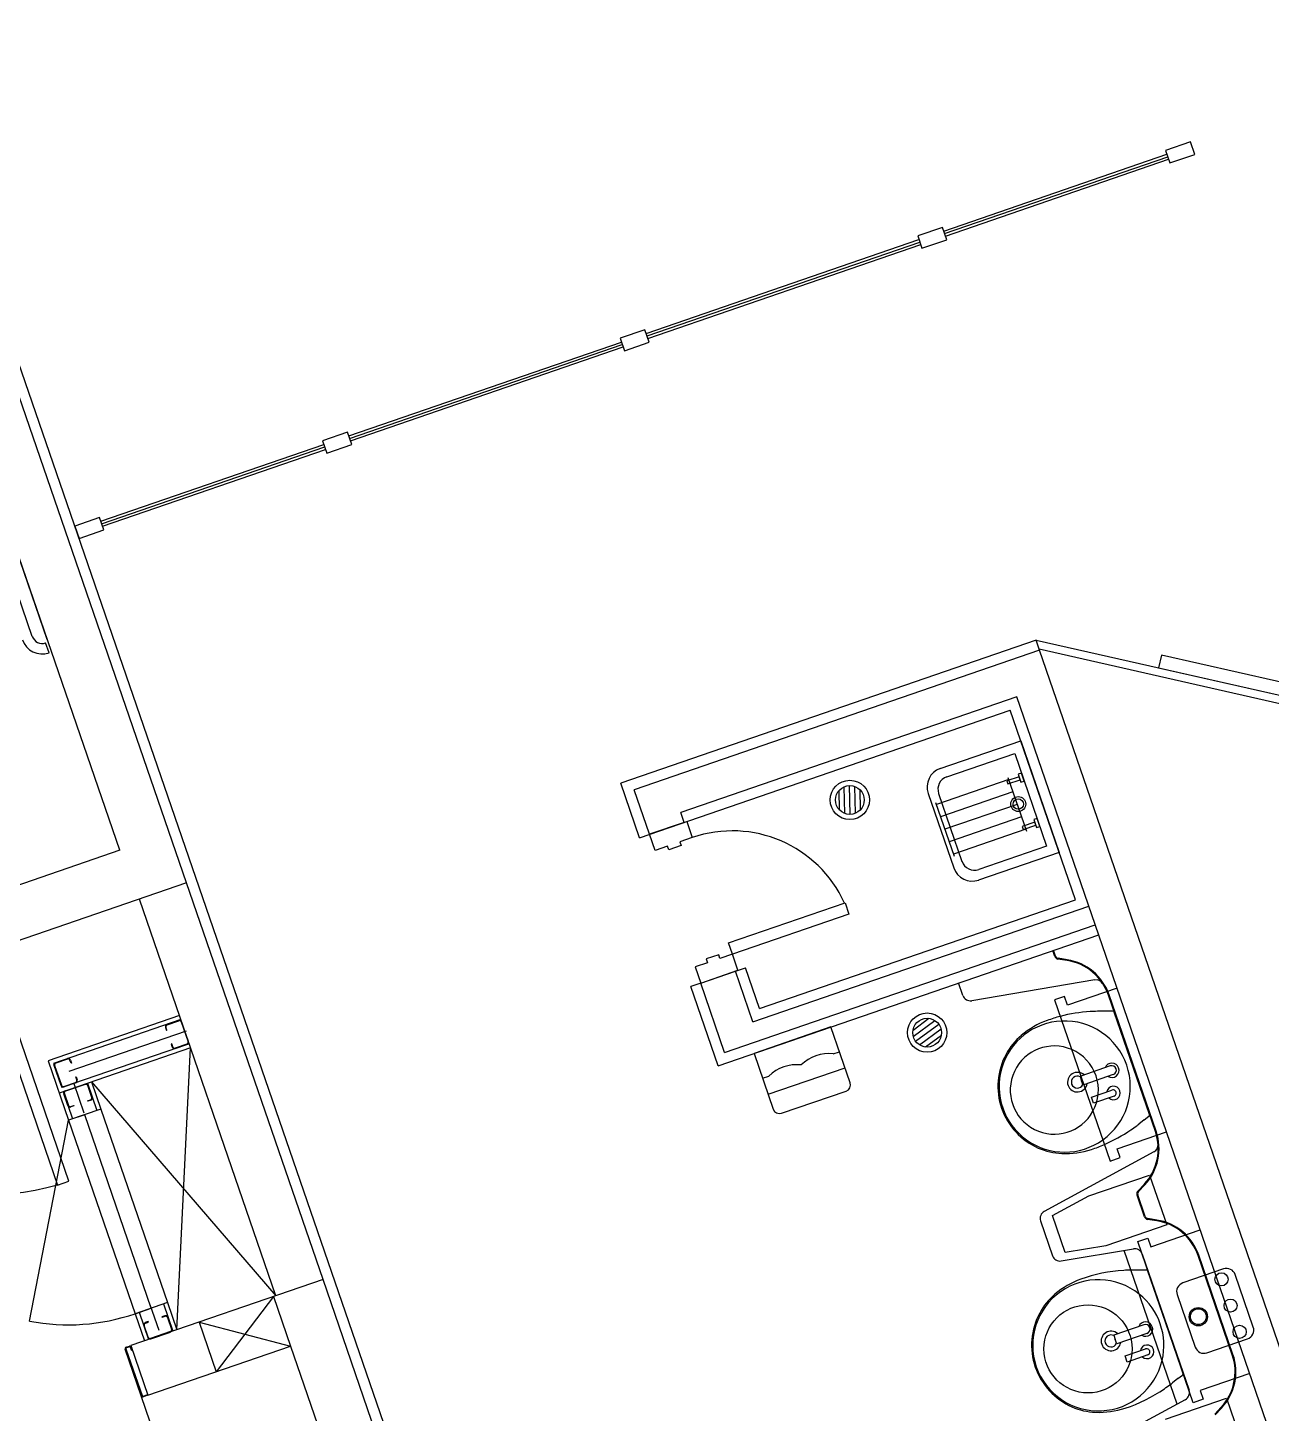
# Model space of a CAD drawing. Extents: x 809431 to 809707, y 818703 to 819368.
# Drawn here: x 809654.06 to 809658.81, y 818751.98 to 818757.27 of the extents above; entities that cross this region are included whole.
import ezdxf

# ---------------------------------------------------------------- set-up
doc = ezdxf.new("R2010")
doc.units = 0
for name, color, linetype in [('Fin Code', 7, 'Continuous'), ('Floor Fin', 7, 'Continuous'), ('Lift', 7, 'Continuous'), ('MAJ060__', 7, 'Continuous'), ('MAJ221__', 7, 'Continuous'), ('MAJ228__', 7, 'Continuous'), ('MAJ292__', 7, 'Continuous'), ('MAJ314__', 7, 'Continuous'), ('MAJ321__', 7, 'Continuous'), ('MAJ322__', 7, 'Continuous'), ('MAJ325__', 7, 'Continuous'), ('MAJ341__', 7, 'Continuous'), ('MAJ421__', 7, 'Continuous'), ('MAJ427__', 7, 'Continuous'), ('MAJ724__', 7, 'Continuous'), ('MAJ740__', 7, 'Continuous')]:
    doc.layers.add(name, color=color, linetype=linetype)

msp = doc.modelspace()

# ---------------------------------------------------------------- linework, layer by layer
at = {"layer": 'Fin Code'}
for p, q in [((809654.4957, 818752.0491), (809654.4345, 818752.2269)), ((809654.4374, 818752.2279), (809654.4986, 818752.0501)), ((809654.4383, 818752.2345), (809654.4506, 818752.2388)), ((809654.4515, 818752.2359), (809654.4392, 818752.2317)), ((809654.4599, 818752.2208), (809654.4553, 818752.2341)), ((809654.4582, 818752.235), (809654.4627, 818752.2218)), ((809654.4627, 818752.2218), (809654.4599, 818752.2208)), ((809654.5024, 818752.0483), (809654.5204, 818752.0545)), ((809654.5213, 818752.0516), (809654.5034, 818752.0454)), ((809654.5204, 818752.0545), (809654.5213, 818752.0516))]:
    msp.add_line(p, q, dxfattribs=at)
for centre, radius, start, end in [((809654.4402, 818752.2289), 0.006, 109, 199), ((809654.4402, 818752.2289), 0.003, 109, 199), ((809654.4525, 818752.2331), 0.006, 19, 109), ((809654.4525, 818752.2331), 0.003, 19, 109), ((809654.5014, 818752.0511), 0.006, 199, 289), ((809654.5014, 818752.0511), 0.003, 199, 289)]:
    msp.add_arc(centre, radius, start, end, dxfattribs=at)
at = {"layer": 'Floor Fin'}
for p, q in [((809657.1591, 818754.283), (809657.1571, 818754.3584)), ((809657.1794, 818754.27), (809657.1767, 818754.3724)), ((809657.1995, 818754.2668), (809657.1966, 818754.3767)), ((809657.2194, 818754.2711), (809657.2167, 818754.3735)), ((809657.2391, 818754.2851), (809657.2371, 818754.3605)), ((809657.4389, 818753.4441), (809657.4996, 818753.4891)), ((809657.44, 818753.42), (809657.5223, 818753.481)), ((809657.4488, 818753.4017), (809657.5372, 818753.4672)), ((809657.4637, 818753.3879), (809657.5461, 818753.4488)), ((809657.4865, 818753.3798), (809657.5472, 818753.4247))]:
    msp.add_line(p, q, dxfattribs=at)
for centre, radius in [((809657.1981, 818754.3218), 0.075), ((809657.1981, 818754.3218), 0.055), ((809657.493, 818753.4344), 0.075), ((809657.493, 818753.4344), 0.055)]:
    msp.add_circle(centre, radius, dxfattribs=at)
at = {"layer": 'Lift'}
msp.add_line((809654.5303, 818751.9489), (809654.4957, 818752.0491), dxfattribs=at)
at = {"layer": 'MAJ060__'}
for p, q in [((809654.6671, 818753.4397), (809654.22, 818753.2857)), ((809654.2387, 818753.241), (809654.2772, 818753.1292)), ((809654.5289, 818752.3982), (809654.5627, 818752.3002))]:
    msp.add_line(p, q, dxfattribs=at)
for points in [[(809658.623, 818752.5332), (809658.4679, 818752.4798)], [(809658.7365, 818752.3111), (809658.6675, 818752.5115)], [(809658.4462, 818752.4353), (809658.5152, 818752.2349)], [(809658.5597, 818752.2132), (809658.7148, 818752.2666)]]:
    msp.add_lwpolyline(points, dxfattribs=at)
for centre, radius in [((809658.6154, 818752.4936), 0.025), ((809658.527, 818752.3511), 0.035), ((809658.527, 818752.3511), 0.03), ((809658.65, 818752.3934), 0.025), ((809658.6845, 818752.2932), 0.025)]:
    msp.add_circle(centre, radius, dxfattribs=at)
for centre, start, end in [((809658.6344, 818752.5001), 19, 109), ((809658.4793, 818752.4467), 109, 199), ((809658.7034, 818752.2997), 289, 19), ((809658.5483, 818752.2463), 199, 289)]:
    msp.add_arc(centre, 0.035, start, end, dxfattribs=at)
at = {"layer": 'MAJ221__'}
for p, q in [((809654.6681, 818754.0059), (809653.0533, 818758.6956)), ((809654.1371, 818754.9335), (809652.9293, 818758.4414)), ((809654.4139, 818754.1299), (809652.9749, 818758.309)), ((809657.9214, 818754.8934), (809656.3755, 818754.3611)), ((809662.5314, 818741.5048), (809657.9214, 818754.8934)), ((809657.8346, 818754.7154), (809656.5534, 818754.2743)), ((809662.3535, 818741.5916), (809657.8346, 818754.7154)), ((809656.4341, 818754.1909), (809656.3755, 818754.3611)), ((809656.5664, 818754.2365), (809656.4341, 818754.1909)), ((809656.5664, 818754.2365), (809656.5534, 818754.2743)), ((809654.4139, 818754.1299), (809653.9128, 818753.9573)), ((809654.6681, 818754.0059), (809653.9779, 818753.7682)), ((809655.189, 818752.493), (809654.6681, 818754.0059)), ((809655.0094, 818752.4312), (809654.4884, 818753.944)), ((809656.8285, 818753.4753), (809658.1097, 818753.9165)), ((809656.7206, 818753.3588), (809658.1341, 818753.8456)), ((809656.6294, 818753.6236), (809656.7618, 818753.6692)), ((809656.8285, 818753.4753), (809656.7618, 818753.6692)), ((809656.7206, 818753.3588), (809656.6294, 818753.6236)), ((809655.189, 818752.493), (809654.4562, 818752.2407)), ((809656.068, 818749.9401), (809655.189, 818752.493)), ((809654.9999, 818752.4279), (809654.7814, 818752.1411)), ((809654.9999, 818752.4279), (809655.065, 818752.2388)), ((809654.7162, 818752.3303), (809655.065, 818752.2388)), ((809654.7162, 818752.3303), (809654.7814, 818752.1411)), ((809654.4562, 818752.2407), (809654.5213, 818752.0516)), ((809654.5213, 818752.0516), (809655.065, 818752.2388)), ((809655.065, 818752.2388), (809655.8138, 818750.0641))]:
    msp.add_line(p, q, dxfattribs=at)
for points in [[(809658.4185, 818756.7515), (809658.5131, 818756.784), (809658.4968, 818756.8313), (809658.4023, 818756.7987)], [(809657.473, 818756.4259), (809657.5676, 818756.4585), (809657.5513, 818756.5057), (809657.4567, 818756.4732)], [(809656.3384, 818756.0352), (809656.433, 818756.0678), (809656.4167, 818756.1151), (809656.3221, 818756.0825)], [(809655.2038, 818755.6445), (809655.2983, 818755.6771), (809655.282, 818755.7244), (809655.1875, 818755.6918)], [(809654.2583, 818755.319), (809654.3528, 818755.3515), (809654.3365, 818755.3988), (809654.242, 818755.3663)]]:
    msp.add_lwpolyline(points, close=True, dxfattribs=at)
at = {"layer": 'MAJ228__'}
for p, q in [((809657.9084, 818754.9312), (809659.4281, 818754.5873)), ((809657.9199, 818754.8978), (809659.4052, 818754.5617))]:
    msp.add_line(p, q, dxfattribs=at)
at = {"layer": 'MAJ292__'}
for points in [[(809654.5882, 818753.4546), (809654.5922, 818753.4431), (809654.5937, 818753.4436)], [(809654.5937, 818753.4436), (809654.5897, 818753.4552)], [(809654.6383, 818753.4813), (809654.5937, 818753.466)], [(809654.5943, 818753.4645), (809654.6388, 818753.4798)], [(809654.6481, 818753.4753), (809654.674, 818753.4)], [(809654.6756, 818753.4005), (809654.6497, 818753.4758)], [(809654.6157, 818753.3799), (809654.6117, 818753.3914), (809654.6102, 818753.3909), (809654.6141, 818753.3793)], [(809654.6695, 818753.3907), (809654.625, 818753.3753)], [(809654.6255, 818753.3738), (809654.67, 818753.3891)], [(809654.1694, 818753.3199), (809654.214, 818753.3352)], [(809654.2145, 818753.3337), (809654.17, 818753.3184)], [(809654.1898, 818753.2332), (809654.1639, 818753.3085)], [(809654.1654, 818753.3091), (809654.1914, 818753.2338)], [(809654.2278, 818753.3176), (809654.2238, 818753.3292)], [(809654.2254, 818753.3297), (809654.2293, 818753.3182), (809654.2278, 818753.3176)], [(809654.2007, 818753.2292), (809654.2452, 818753.2446)], [(809654.2457, 818753.2431), (809654.2012, 818753.2277)], [(809654.2065, 818753.2123), (809654.2818, 818753.2383)], [(809654.2823, 818753.2367), (809654.207, 818753.2108)], [(809654.2497, 818753.2539), (809654.2458, 818753.2654), (809654.2473, 818753.2659), (809654.2513, 818753.2544)], [(809654.3069, 818753.1876), (809654.2916, 818753.2322)], [(809654.2931, 818753.2327), (809654.3085, 818753.1882)], [(809654.2163, 818753.1564), (809654.2009, 818753.201)], [(809654.2025, 818753.2015), (809654.2178, 818753.157)], [(809654.2909, 818753.1744), (809654.3024, 818753.1783)], [(809654.3029, 818753.1768), (809654.2914, 818753.1728), (809654.2909, 818753.1744)], [(809654.2271, 818753.1524), (809654.2386, 818753.1564), (809654.2392, 818753.1549), (809654.2276, 818753.1509)], [(809654.5114, 818752.3267), (809654.5229, 818752.3307), (809654.5224, 818752.3323), (809654.5109, 818752.3283)], [(809654.5862, 818752.3542), (809654.5746, 818752.3502), (809654.5752, 818752.3487)], [(809654.5752, 818752.3487), (809654.5867, 818752.3527)], [(809654.596, 818752.3481), (809654.6113, 818752.3036)], [(809654.6129, 818752.3041), (809654.5975, 818752.3487)], [(809654.5053, 818752.3169), (809654.5207, 818752.2724)], [(809654.5222, 818752.2729), (809654.5069, 818752.3175)], [(809654.6068, 818752.2943), (809654.5315, 818752.2684)], [(809654.532, 818752.2668), (809654.6073, 818752.2927)]]:
    msp.add_lwpolyline(points, dxfattribs=at)
for centre, radius, start, end in [((809654.5967, 818753.4575), 0.00894, 108.9995, 198.9996), ((809654.5967, 818753.4575), 0.00731, 108.9995, 198.9996), ((809654.6412, 818753.4729), 0.00894, 18.9995, 108.9996), ((809654.6412, 818753.4729), 0.00731, 18.9995, 108.9996), ((809654.6671, 818753.3976), 0.00731, 288.9995, 18.9996), ((809654.6671, 818753.3976), 0.00894, 288.9995, 18.9996), ((809654.2169, 818753.3268), 0.00894, 19.0004, 109.0005), ((809654.2169, 818753.3268), 0.00731, 19.0004, 109.0005), ((809654.6226, 818753.3823), 0.00894, 198.9995, 288.9996), ((809654.6226, 818753.3823), 0.00731, 198.9995, 288.9996), ((809654.1724, 818753.3114), 0.00894, 109.0004, 199.0005), ((809654.1724, 818753.3114), 0.00731, 109.0004, 199.0005), ((809654.1983, 818753.2362), 0.00894, 199.0004, 289.0005), ((809654.1983, 818753.2362), 0.00731, 199.0004, 289.0005), ((809654.2428, 818753.2515), 0.00731, 289.0004, 19.0005), ((809654.2428, 818753.2515), 0.00894, 289.0004, 19.0005), ((809654.2847, 818753.2298), 0.00894, 19.0004, 109.0005), ((809654.2847, 818753.2298), 0.00731, 19.0004, 109.0005), ((809654.2094, 818753.2039), 0.00894, 109.0004, 199.0005), ((809654.2094, 818753.2039), 0.00731, 109.0004, 199.0005), ((809654.3, 818753.1853), 0.00731, 289.0004, 19.0005), ((809654.3, 818753.1853), 0.00894, 289.0004, 19.0005), ((809654.2247, 818753.1593), 0.00894, 199.0004, 289.0005), ((809654.2247, 818753.1593), 0.00731, 199.0004, 289.0005), ((809654.5138, 818752.3198), 0.00894, 108.9995, 198.9996), ((809654.5138, 818752.3198), 0.00731, 108.9995, 198.9996), ((809654.5891, 818752.3458), 0.00894, 18.9995, 108.9996), ((809654.5891, 818752.3458), 0.00731, 18.9995, 108.9996), ((809654.6044, 818752.3012), 0.00731, 288.9995, 18.9996), ((809654.6044, 818752.3012), 0.00894, 288.9995, 18.9996), ((809654.5291, 818752.2753), 0.00894, 198.9995, 288.9996), ((809654.5291, 818752.2753), 0.00731, 198.9995, 288.9996)]:
    msp.add_arc(centre, radius, start, end, dxfattribs=at)
at = {"layer": 'MAJ314__'}
for p, q in [((809657.5562, 818756.4916), (809658.4071, 818756.7846)), ((809657.5594, 818756.4821), (809658.4104, 818756.7751)), ((809657.5627, 818756.4726), (809658.4137, 818756.7657)), ((809656.4216, 818756.1009), (809657.4616, 818756.459)), ((809656.4248, 818756.0914), (809657.4649, 818756.4495)), ((809656.4281, 818756.082), (809657.4681, 818756.4401)), ((809655.2869, 818755.7102), (809656.327, 818756.0683)), ((809655.2902, 818755.7007), (809656.3303, 818756.0589)), ((809655.2934, 818755.6913), (809656.3335, 818756.0494)), ((809654.3414, 818755.3846), (809655.1924, 818755.6776)), ((809654.3447, 818755.3752), (809655.1956, 818755.6682)), ((809654.3479, 818755.3657), (809655.1989, 818755.6587))]:
    msp.add_line(p, q, dxfattribs=at)
at = {"layer": 'MAJ321__'}
for points in [[(809656.4341, 818754.1909), (809656.5759, 818754.2397), (809656.5971, 818754.1783), (809656.5498, 818754.162), (809656.5547, 818754.1478), (809656.5074, 818754.1315), (809656.5025, 818754.1457), (809656.4552, 818754.1294)], [(809656.6294, 818753.6236), (809656.7712, 818753.6724), (809656.7501, 818753.7339), (809656.7028, 818753.7176), (809656.6979, 818753.7318), (809656.6506, 818753.7155), (809656.6555, 818753.7013), (809656.6082, 818753.685)]]:
    msp.add_lwpolyline(points, close=True, dxfattribs=at)
at = {"layer": 'MAJ322__'}
msp.add_line((809654.0696, 818752.3345), (809654.2185, 818753.1001), dxfattribs=at)
for centre, radius, start, end in [((809656.7501, 818753.7339), 0.47, 24.4929, 109.0013), ((809653.9164, 818753.747), 0.93, 199, 286.5349), ((809654.2185, 818753.1001), 0.78, 259, 289)]:
    msp.add_arc(centre, radius, start, end, dxfattribs=at)
at = {"layer": 'MAJ325__'}
for points in [[(809656.7501, 818753.7339), (809656.7354, 818753.7764), (809657.1798, 818753.9294), (809657.1945, 818753.8869)], [(809653.9164, 818753.747), (809653.8739, 818753.7324), (809654.1766, 818752.8531), (809654.2192, 818752.8677)], [(809654.2185, 818753.1001), (809654.4724, 818752.3626), (809654.5339, 818752.3838), (809654.2799, 818753.1213)]]:
    msp.add_lwpolyline(points, close=True, dxfattribs=at)
at = {"layer": 'MAJ341__'}
for p, q in [((809654.0801, 818754.9456), (809652.882, 818758.4251)), ((809654.144, 818754.883), (809654.1309, 818754.9208))]:
    msp.add_line(p, q, dxfattribs=at)
for radius in [0.08, 0.04]:
    msp.add_arc((809654.1179, 818754.9587), radius, 199, 289, dxfattribs=at)
at = {"layer": 'MAJ421__'}
for p, q in [((809656.2035, 818749.6695), (809653.0781, 818758.7465)), ((809657.9084, 818754.9312), (809656.3246, 818754.3859)), ((809657.9214, 818754.8934), (809657.9084, 818754.9312)), ((809656.3962, 818754.1779), (809657.8098, 818754.6646)), ((809658.0589, 818753.9413), (809657.8098, 818754.6646)), ((809656.3962, 818754.1779), (809656.3246, 818754.3859)), ((809656.8533, 818753.5262), (809658.0589, 818753.9413)), ((809656.6958, 818753.308), (809658.1471, 818753.8077)), ((809657.9799, 818753.7251), (809657.9722, 818753.7475)), ((809657.9828, 818753.7261), (809657.9751, 818753.7485)), ((809658.0264, 818753.7097), (809657.9918, 818753.7152)), ((809658.0269, 818753.7126), (809657.9922, 818753.7181)), ((809656.7618, 818753.6692), (809656.7996, 818753.6822)), ((809656.8533, 818753.5262), (809656.7996, 818753.6822)), ((809656.6294, 818753.6236), (809656.5916, 818753.6106)), ((809656.6958, 818753.308), (809656.5916, 818753.6106)), ((809658.3633, 818753.0572), (809658.1842, 818753.5772)), ((809658.3661, 818753.0582), (809658.187, 818753.5782)), ((809658.2965, 818752.8301), (809658.3204, 818752.8557)), ((809658.3218, 818752.7323), (809658.2933, 818752.815)), ((809658.3246, 818752.7333), (809658.2962, 818752.8159)), ((809658.2987, 818752.828), (809658.3226, 818752.8536)), ((809658.3682, 818752.7169), (809658.3336, 818752.7224)), ((809658.3687, 818752.7198), (809658.3341, 818752.7253)), ((809658.6563, 818752.2062), (809658.526, 818752.5844)), ((809658.6591, 818752.2072), (809658.5289, 818752.5854)), ((809658.5895, 818751.9791), (809658.6134, 818752.0047)), ((809658.5917, 818751.9771), (809658.6156, 818752.0027))]:
    msp.add_line(p, q, dxfattribs=at)
for centre, radius, start, end in [((809657.9941, 818753.73), 0.015, 199, 261), ((809657.9941, 818753.73), 0.012, 199, 261), ((809657.9951, 818753.5121), 0.2, 19, 81), ((809657.9951, 818753.5121), 0.203, 19, 81), ((809658.1742, 818752.9921), 0.2, 317, 19), ((809658.1742, 818752.9921), 0.203, 317, 19), ((809658.3075, 818752.8198), 0.015, 137, 199), ((809658.3075, 818752.8198), 0.012, 137, 199), ((809658.336, 818752.7372), 0.015, 199, 261), ((809658.336, 818752.7372), 0.012, 199, 261), ((809658.3369, 818752.5193), 0.2, 19, 81), ((809658.3369, 818752.5193), 0.203, 19, 81), ((809658.4672, 818752.1411), 0.2, 317, 19), ((809658.4672, 818752.1411), 0.203, 317, 19)]:
    msp.add_arc(centre, radius, start, end, dxfattribs=at)
at = {"layer": 'MAJ427__'}
for p, q in [((809654.6415, 818753.4996), (809654.1403, 818753.3271)), ((809654.6468, 818753.4842), (809654.161, 818753.317)), ((809654.6785, 818753.3921), (809654.1927, 818753.2248)), ((809654.6838, 818753.3767), (809654.1827, 818753.2041)), ((809654.6311, 818752.3009), (809654.6838, 818753.3767)), ((809654.1403, 818753.3271), (809654.2185, 818753.1001)), ((809654.161, 818753.317), (809654.1927, 818753.2248)), ((809654.2902, 818753.2412), (809654.326, 818753.1372)), ((809654.3056, 818753.2465), (809655.0094, 818752.4312)), ((809654.3056, 818753.2465), (809654.3414, 818753.1425)), ((809654.198, 818753.2094), (809654.2338, 818753.1054)), ((809654.3414, 818753.1425), (809654.2185, 818753.1001)), ((809654.3414, 818753.1425), (809654.5953, 818752.405)), ((809654.5953, 818752.405), (809654.4724, 818752.3626)), ((809654.58, 818752.3997), (809654.6158, 818752.2957)), ((809654.5953, 818752.405), (809654.6311, 818752.3009)), ((809654.4724, 818752.3626), (809654.5082, 818752.2586)), ((809654.4878, 818752.3679), (809654.5236, 818752.2639))]:
    msp.add_line(p, q, dxfattribs=at)
at = {"layer": 'MAJ724__'}
msp.add_lwpolyline([(809658.9719, 818754.7418), (809658.3867, 818754.8742), (809658.3757, 818754.8255), (809658.9609, 818754.693)], close=True, dxfattribs=at)
at = {"layer": 'MAJ740__'}
for p, q in [((809657.8038, 818754.3993), (809657.5279, 818754.3041)), ((809657.8011, 818754.4075), (809657.8716, 818754.2025)), ((809657.5366, 818754.3465), (809657.6257, 818754.0875)), ((809657.8201, 818754.3524), (809657.544, 818754.2573)), ((809657.525, 818754.3123), (809657.5955, 818754.1072)), ((809657.8364, 818754.305), (809657.5604, 818754.2099)), ((809657.8527, 818754.2577), (809657.5766, 818754.1625)), ((809657.8691, 818754.2101), (809657.5931, 818754.1149)), ((809657.6293, 818753.5761), (809657.6129, 818753.6238)), ((809658.1321, 818753.6352), (809657.6627, 818753.5563)), ((809658.1782, 818753.516), (809658.1517, 818753.5159)), ((809658.201, 818753.5161), (809658.1782, 818753.516)), ((809658.3408, 818753.1224), (809658.2066, 818753.512)), ((809657.126, 818753.4561), (809656.8329, 818753.3552)), ((809657.1992, 818753.2434), (809657.126, 818753.4561)), ((809656.8329, 818753.3552), (809656.9061, 818753.1424)), ((809657.1349, 818753.3534), (809657.1585, 818753.3616)), ((809656.8866, 818753.1992), (809657.1797, 818753.3001)), ((809656.8654, 818753.2606), (809656.889, 818753.2688)), ((809656.9379, 818753.127), (809657.1837, 818753.2116)), ((809658.3209, 818753.1018), (809658.2999, 818753.0856)), ((809658.3209, 818753.1018), (809658.3388, 818753.1157)), ((809658.3579, 818752.9795), (809657.9394, 818752.7526)), ((809658.1093, 818752.8116), (809658.3411, 818752.8913)), ((809658.3411, 818752.8913), (809658.4064, 818752.7015)), ((809657.9713, 818752.7367), (809658.1093, 818752.8116)), ((809657.9253, 818752.7165), (809657.9712, 818752.5833)), ((809658.0198, 818752.5957), (809657.9713, 818752.7367)), ((809658.4064, 818752.7015), (809658.1747, 818752.6217)), ((809658.0045, 818752.5635), (809658.2793, 818752.6097)), ((809658.1747, 818752.6217), (809658.0198, 818752.5957)), ((809658.4463, 818752.0176), (809658.2444, 818752.6038)), ((809658.3127, 818752.5899), (809658.4915, 818752.0706)), ((809658.3066, 818752.529), (809658.28, 818752.5289)), ((809658.3293, 818752.5291), (809658.3066, 818752.529)), ((809658.4691, 818752.1354), (809658.335, 818752.5251)), ((809658.4492, 818752.1148), (809658.4671, 818752.1287)), ((809658.4492, 818752.1148), (809658.4282, 818752.0986)), ((809658.4774, 818752.0345), (809658.2324, 818751.9017)), ((809658.4023, 818751.9606), (809658.6341, 818752.0404)), ((809658.6341, 818752.0404), (809658.6994, 818751.8505))]:
    msp.add_line(p, q, dxfattribs=at)
for points in [[(809657.5429, 818754.4417), (809657.8501, 818754.5476), (809657.9966, 818754.1221), (809657.6892, 818754.0163)], [(809657.5676, 818754.4101), (809657.8266, 818754.4993), (809657.9484, 818754.1457), (809657.6893, 818754.0565)], [(809657.4965, 818754.3464), (809657.594, 818754.0627)], [(809658.2171, 818753.6044), (809658.028, 818753.5393), (809658.0166, 818753.5724), (809657.9788, 818753.5594), (809658.1904, 818752.9448), (809658.2283, 818752.9578), (809658.2169, 818752.9909), (809658.406, 818753.056)], [(809658.1914, 818753.3074), (809658.0789, 818753.2687)], [(809658.0789, 818753.2687), (809658.0761, 818753.2677), (809658.0818, 818753.2511)], [(809658.0903, 818753.2356), (809658.0875, 818753.2346), (809658.0818, 818753.2511)], [(809658.2028, 818753.2743), (809658.0903, 818753.2356)], [(809658.2056, 818753.1921), (809658.1271, 818753.1651), (809658.1192, 818753.1883), (809658.1976, 818753.2153)], [(809658.7234, 818752.1342), (809658.5343, 818752.0691), (809658.5457, 818752.036), (809658.5079, 818752.0229), (809658.2962, 818752.6375), (809658.3341, 818752.6505), (809658.3455, 818752.6175), (809658.5346, 818752.6826)], [(809658.3198, 818752.3204), (809658.2044, 818752.2807), (809658.2101, 818752.2641)], [(809658.3312, 818752.2873), (809658.2158, 818752.2476), (809658.2101, 818752.2641)], [(809658.3339, 818752.2051), (809658.2555, 818752.1781), (809658.2475, 818752.2013), (809658.3259, 818752.2283)]]:
    msp.add_lwpolyline(points, dxfattribs=at)
for points in [[(809657.7961, 818754.3942), (809657.7999, 818754.3829), (809657.8473, 818754.3992), (809657.8434, 818754.4104)], [(809657.8402, 818754.42), (809657.8506, 818754.3897), (809657.8629, 818754.3939), (809657.8526, 818754.4241)], [(809657.8558, 818754.2212), (809657.8596, 818754.2098), (809657.9069, 818754.2262), (809657.903, 818754.2375)], [(809657.8998, 818754.247), (809657.9102, 818754.2165), (809657.9225, 818754.2209), (809657.9121, 818754.2512)]]:
    msp.add_lwpolyline(points, close=True, dxfattribs=at)
for centre, radius in [((809657.8403, 818754.3063), 0.0286), ((809657.8403, 818754.3063), 0.0198), ((809658.1063, 818752.2284), 0.1681)]:
    msp.add_circle(centre, radius, dxfattribs=at)
for centre, radius, start, end in [((809657.5673, 818754.3709), 0.075, 109.0061, 199.0061), ((809657.5839, 818754.3629), 0.05, 109.0061, 199.0061), ((809657.6731, 818754.1038), 0.05, 199.0061, 289.0061), ((809657.665, 818754.0873), 0.075, 199.0061, 289.0061), ((809658.1371, 818753.6056), 0.03, 33.352, 99.5377), ((809657.6577, 818753.5859), 0.03, 199, 279.5377), ((809658.1508, 818752.9246), 0.5912, 104.7227, 109.8087), ((809658.1508, 818752.9246), 0.5912, 93.5235, 104.7227), ((809658.1547, 818752.8613), 0.6546, 91.1165, 93.5235), ((809658.1547, 818752.8613), 0.6546, 90.2582, 91.1165), ((809658.201, 818753.5101), 0.006, 19, 90.2023), ((809658.0173, 818753.2289), 0.2501, 92.4607, 305.5393), ((809658.0591, 818753.179), 0.3208, 109.8088, 130.2166), ((809658.0173, 818753.2289), 0.2501, 305.5393, 92.4607), ((809658.0128, 818753.2338), 0.249, 130.2166, 151.6607), ((809657.1175, 818753.2044), 0.15, 83.3281, 134.6767), ((809658.02, 818753.2299), 0.2573, 151.6607, 198.9998), ((809657.9779, 818753.2154), 0.1681, 66.8195, 331.1805), ((809657.9779, 818753.2154), 0.1681, 331.1805, 66.8195), ((809656.9945, 818753.1621), 0.15, 83.3233, 134.6814), ((809658.0657, 818753.2456), 0.0375, 46.8189, 351.1827), ((809658.1971, 818753.2909), 0.0275, 19, 159.4788), ((809658.1971, 818753.2909), 0.0275, 238.5212, 19), ((809658.1971, 818753.2909), 0.0175, 19, 109), ((809658.1971, 818753.2909), 0.0175, 289, 19), ((809657.1756, 818753.2352), 0.025, 289.0025, 19.0025), ((809658.0657, 818753.2456), 0.023, 61.3264, 336.6737), ((809658.2031, 818753.2042), 0.0259, 227.2201, 170.78), ((809658.2017, 818753.2037), 0.0122, 288.601, 109.399), ((809656.9298, 818753.1506), 0.025, 199.0025, 289.0025), ((809658.02, 818753.2299), 0.2573, 199.0002, 246.3393), ((809658.3351, 818753.1205), 0.006, 307.7977, 19), ((809657.8992, 818753.6032), 0.6546, 304.4765, 306.8835), ((809657.8992, 818753.6032), 0.6546, 306.8835, 307.7418), ((809657.9351, 818753.5509), 0.5912, 293.2773, 304.4765), ((809658.0167, 818753.2223), 0.249, 246.3393, 267.7834), ((809658.0195, 818753.2941), 0.3208, 267.7834, 288.1913), ((809657.9351, 818753.5509), 0.5912, 288.1913, 293.2773), ((809658.3436, 818753.0059), 0.03, 298.4623, 4.648), ((809657.9537, 818752.7263), 0.03, 118.4623, 199), ((809658.2843, 818752.5801), 0.03, 19, 99.5377), ((809657.9995, 818752.5931), 0.03, 199, 279.5377), ((809658.1456, 818752.2419), 0.2501, 51.3809, 346.6191), ((809658.1875, 818752.192), 0.3208, 109.8088, 130.2166), ((809658.2791, 818751.9376), 0.5912, 93.5235, 109.8087), ((809658.283, 818751.8743), 0.6546, 91.1165, 93.5235), ((809658.283, 818751.8743), 0.6546, 90.2582, 91.1165), ((809658.3293, 818752.5231), 0.006, 19, 90.2023), ((809658.1411, 818752.2468), 0.249, 130.2166, 151.6607), ((809658.1456, 818752.2419), 0.2501, 346.6191, 51.3809), ((809658.1484, 818752.2429), 0.2573, 151.6607, 198.9998), ((809658.3255, 818752.3039), 0.0275, 19, 159.4788), ((809658.194, 818752.2586), 0.0375, 46.8189, 351.1827), ((809658.194, 818752.2586), 0.023, 61.3264, 336.6737), ((809658.3255, 818752.3039), 0.0275, 238.5212, 19), ((809658.3255, 818752.3039), 0.0175, 19, 109), ((809658.3255, 818752.3039), 0.0175, 289, 19), ((809658.3314, 818752.2172), 0.0259, 227.2201, 170.78), ((809658.33, 818752.2167), 0.0122, 288.601, 109.399), ((809658.1484, 818752.2429), 0.2573, 199.0002, 246.3393), ((809658.4635, 818752.1335), 0.006, 307.7977, 19), ((809658.0634, 818752.5639), 0.5912, 288.1913, 304.4765), ((809658.0275, 818752.6162), 0.6546, 304.4765, 306.8835), ((809658.0275, 818752.6162), 0.6546, 306.8835, 307.7418), ((809658.4631, 818752.0608), 0.03, 298.4623, 19), ((809658.1451, 818752.2353), 0.249, 246.3393, 267.7834), ((809658.1478, 818752.3071), 0.3208, 267.7834, 288.1913)]:
    msp.add_arc(centre, radius, start, end, dxfattribs=at)

doc.saveas('drawing.dxf')
